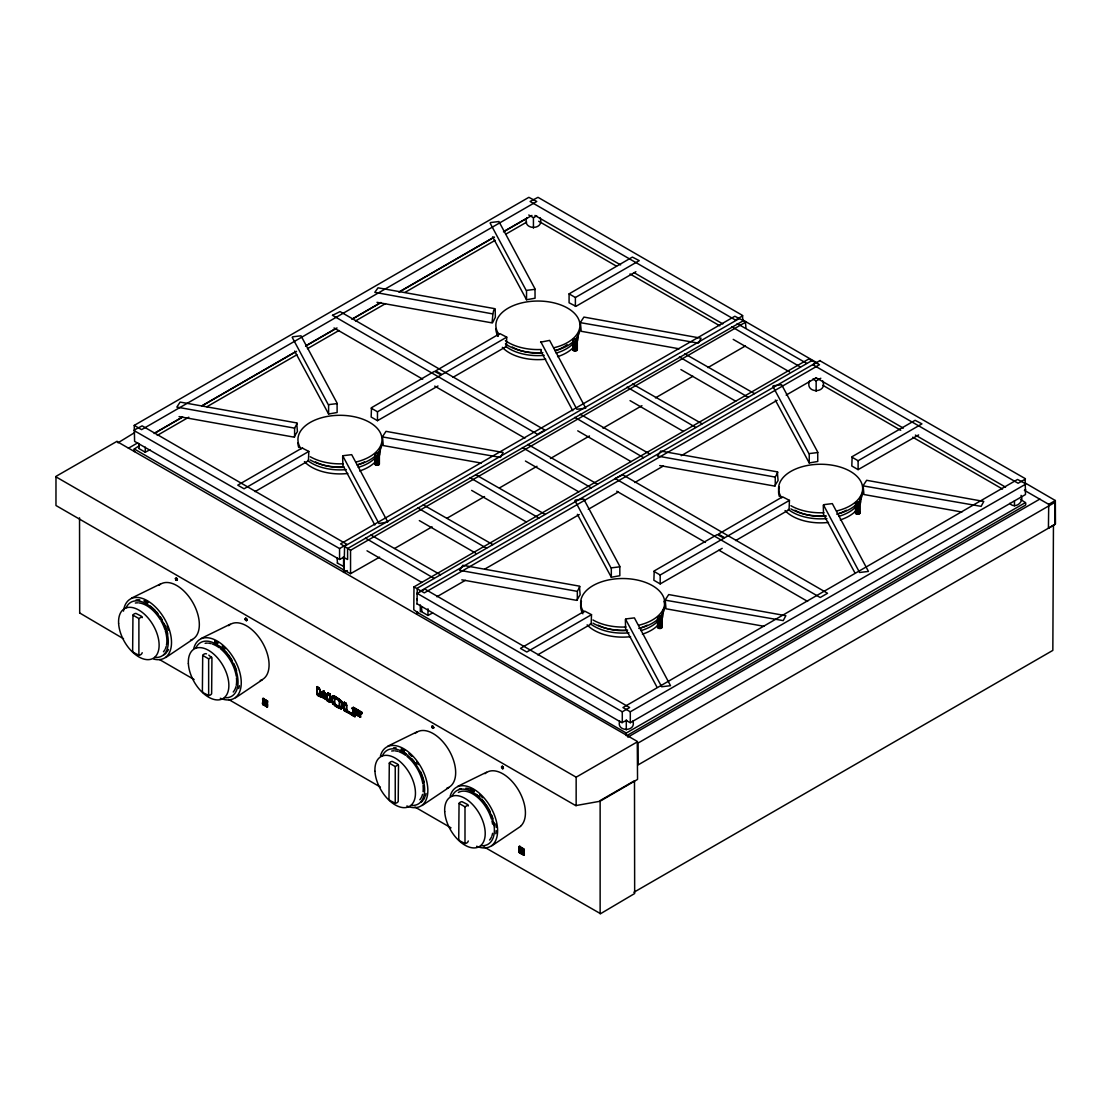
<?xml version="1.0" encoding="UTF-8"?>
<svg xmlns="http://www.w3.org/2000/svg" width="1111" height="1111" viewBox="0 0 1111 1111"><rect width="100%" height="100%" fill="white"/><g stroke="black" fill="none" stroke-linecap="round" stroke-linejoin="round"><path stroke-width="1.5" d="M117.099 441.581L637.27 741.398L637.547 779.408L599.982 801.267L575.706 805.6L55.967 505.519L55.981 476.369L117.099 441.261M264.571 701.916C262.14 702.596 261.877 695.542 264.751 699.444C265.626 706.568 259.599 695.069 264.696 699.513M302.484 448.191L308.802 451.427L308.441 460.773L255.016 491.617M317.066 686.723L318.954 687.973L317.066 686.723L317.066 694.667L321.107 697M317.329 686.57L317.329 694.514L321.371 696.847M324.745 695.361C325.94 697.458 325.842 691.584 323.134 692.556L321.926 691.861L321.926 694.194L324.343 695.597M323.537 691.389C324.94 692.528 323.315 689.57 323.134 692.556M325.148 696.069L325.148 693.722M330.273 701.513L330.273 694.042L330.009 701.666L317.066 694.194L329.87 701.749M341.994 708.276L332.286 702.68L332.286 696.139L341.994 701.749L341.994 708.276L340.924 708.901L332.842 703.763L341.188 708.276M134.237 425.388L141.597 429.638L536.78 201.48L528.864 197.327L134.237 425.388L134.598 441.373L339.563 559.486L339.563 548.57L134.042 430.554M332.689 703.374L341.591 708.512L341.994 701.749M344.16 709.832L344.16 702.36L346.035 703.152L344.16 702.36M344.16 709.36L351.84 713.804L351.84 714.734L343.743 710.068L344.41 702.208M344.591 570.471L350.548 573.679L350.548 550.278L340.577 543.876L734.857 316.246L745.384 321.69L745.939 327.801M360.728 714.262C359.284 710.609 340.869 702.458 360.992 714.109L352.645 709.596L360.728 714.262L361.797 713.651L361.797 712.248L353.312 707.346L352.645 715.206L355.076 716.595L355.076 714.734C359.464 715.762 347.146 710.901 355.728 714.817M361.797 712.248L361.533 713.804L352.645 708.665L361.797 713.651M377.476 411.778L377.476 420.68L371.157 417.042L371.505 407.695L434.457 371.352L441.331 374.921L377.476 411.778L371.157 408.14M520.823 853.554L519.24 852.429L519.323 849.943M522.114 851.554L522.031 854.178L523.878 855.012M575.387 306.414L575.387 297.512L569.082 293.873L569.082 302.775L575.942 306.33L635.909 271.709M600.134 913.77L600.134 800.587L634.492 780.755L634.659 893.522L600.565 913.7L484.035 846.915M1025.689 484.16L630.298 711.79L630.298 722.705L625.882 720.386M1055.117 502.269L638.061 743.051L638.061 764.923L1054.797 524.531L1054.797 501.88M660.184 575.012L660.184 583.914L653.879 580.261L654.226 570.929L717.178 534.585L724.039 538.141L660.184 575.012L653.879 571.36M809.169 359.159L819.501 364.714L424.319 592.871L413.986 586.9L809.169 358.756M820.154 360.867L1025.134 478.563L1025.481 494.548L630.298 722.705M858.109 460.732L858.109 469.634L851.804 465.995L852.151 456.663L915.103 420.305L921.963 423.874L858.109 460.732L851.804 457.093M1025.078 482.924L1055.339 500.533L1048.728 504.338L1048.423 528.031M576.151 805.669L576.151 777.186L55.703 476.702M145.805 601.009C144.555 601.62 147.388 602.148 144.833 601.134M401.377 749.147C403.015 747.564 402.724 752.675 401.168 749.133M175.344 578.762L175.899 578.012L176.871 578.914M177.427 579.636L176.871 580.386L175.705 579.039M433.776 727.636L432.582 728.316M502.45 766.271L501.505 767.465L502.977 768.534M297.262 423.222L294.609 428.138L176.83 407.098L180.121 402.085L296.679 422.916L297.429 431.54L293.957 437.123L179.079 416.597M382.698 436.359L386.003 431.346L503.13 452.483L500.492 457.399L382.517 436.929L383.267 445.567L481.257 463.065M580.622 322.079L583.914 317.079L701.055 338.202L698.416 343.132L580.442 322.662L581.192 331.286L679.182 348.798M579.97 586.441L577.331 591.358L459.537 570.318L462.829 565.305L579.4 586.136L580.15 594.76L576.678 600.357L461.801 579.831M665.42 599.579L668.711 594.566L785.852 615.702L783.213 620.618L665.239 600.162L665.989 608.786L763.979 626.285M777.894 472.175L775.256 477.091L657.462 456.052L660.753 451.038L777.325 471.869L778.075 480.494L774.603 486.076L659.726 465.551M863.344 485.313L866.636 480.299L983.777 501.436L981.138 506.352L863.164 485.882L863.914 494.52L961.89 512.018M328.606 405.112L328.606 414.014L337.133 412.5L337.077 403.099L300.998 335.8L292.721 336.8L292.207 337.369L328.273 404.668L337.133 403.599M526.531 290.846L526.531 299.748L535.058 298.22L535.002 288.832L498.922 221.533L490.645 222.533L490.118 223.103L526.197 290.402L535.058 289.332M611.314 568.346L611.314 577.248L619.841 575.72L619.799 566.318L583.719 499.02L575.429 500.033L574.915 500.603L610.994 567.902L619.841 566.818M809.239 454.08L809.239 462.968L817.765 461.454L817.71 452.052L781.644 384.753L773.353 385.767L772.839 386.322L808.919 453.621L817.765 452.552M492.534 313.871L374.796 292.332L378.046 287.818L494.603 308.636C492.34 311.552 492.812 319.718 491.881 322.857L377.004 302.331M294.609 437.04L294.609 428.138M577.331 600.259L577.331 591.358M775.256 485.993L775.256 477.091M177.066 580.164L176.982 579.137M245.642 620.313C248.531 622.021 245.364 616.133 245.156 619.48M247.17 620.091L246.323 620.66M502.505 768.673L503.505 768.09M342.827 455.982L378.948 523.531L387.753 521.962L351.687 454.663L343.396 455.663L342.646 456.44L342.882 465.37L374.851 525.017M540.571 342.174L549.612 340.397L585.733 408.195L576.873 409.265L540.751 341.702M625.549 619.202L661.67 686.765L670.53 685.681L634.395 617.883L626.118 618.896L625.368 619.674L625.59 628.59L656.754 686.723M823.473 504.936L859.595 572.484L868.441 571.415L832.32 503.616L824.043 504.63L823.293 505.394L823.515 514.324L854.678 572.443M142.194 617.66L141.333 616.161L135.931 613.411A5.333 4.361 60 0 0 132.959 615.133L132.64 650.99L133.501 652.476L138.889 655.226A5.333 4.361 60 0 0 141.875 653.504L142.194 652.699M206.549 653.823L205.688 653.685A5.333 4.361 60 0 0 202.702 655.407L202.383 691.25L203.257 692.75L208.646 695.5A5.333 4.361 60 0 0 211.632 693.778L211.937 657.934L208.812 655.129M265.515 700.083L267.501 700.972L267.362 703.555L265.515 702.416L265.598 699.93L265.682 702.416L267.445 703.541L267.487 701.124M265.515 703.707L267.501 704.596L267.362 707.179L265.515 706.04L265.598 703.555L265.682 706.04L267.445 707.165L267.487 704.749M526.864 217.645C521.517 230.63 545.348 230.63 540.002 217.645M452.941 377.351L506.366 346.493L506.727 337.161L499.853 333.606L435.679 370.893L441.997 374.532L506.727 337.161M413.986 586.9L413.792 609.786L418.403 613.078M416.75 593.774L424.874 589.08L629.645 707.54L622.285 711.79L416.958 593.246M389.294 763.132L388.975 798.976L389.836 800.475L395.238 803.225A5.333 4.361 60 0 0 398.21 801.503L398.53 765.66L397.669 764.16L392.266 761.41A5.333 4.361 60 0 0 389.294 763.132L395.238 766.562L398.21 764.84M468.286 805.933L467.425 804.433L462.023 801.684A5.333 4.361 60 0 0 459.051 803.406L458.732 839.249L459.593 840.749L464.995 843.499A5.333 4.361 60 0 0 467.967 841.777L468.286 840.958M537.724 654.837L591.163 623.993L591.51 614.661L584.65 611.092L520.476 648.38L526.781 652.032L591.51 614.661M521.059 849.859L519.059 848.804L521.087 849.776M523.698 849.054C518.74 846.638 526.225 848.665 523.823 851.457C518.656 848.401 526.503 854.373 523.698 848.901M523.823 852.748C518.462 849.998 526.864 852.845 523.614 855.164M619.73 721.053C615.827 732.121 636.756 732.121 632.853 721.053M809.586 380.865C804.239 393.85 828.07 393.85 822.709 380.865M735.649 540.571L789.088 509.727L789.435 500.381L782.575 496.825L718.4 534.113L724.705 537.752L789.435 500.381M1009.788 503.339C1014.607 509.532 1024.675 502.158 1021.037 495.367M1025.134 490.354L1025.689 489.395M1048.728 528.086L1055.45 523.975L1055.339 500.533M633.881 892.272L1052.839 650.393L1053.45 525.059M519.24 849.957L519.101 852.512L521.003 853.554L521.059 850.984L519.101 850.012L521.059 850.984M245.6 618.244L245.545 619.535M433.707 727.983C431.665 729.344 431.012 724.483 433.373 726.538M501.505 766.673L503.283 767.312M134.237 430.026L142.152 425.86L346.924 544.321L339.563 548.57M134.75 451.316L134.292 451.58A3.875 3.166 0 0 1 134.292 448.983L139.264 445.789M365.519 538.141L434.248 578.47M569.082 293.873L632.381 257.085L639.256 260.641L575.387 297.512M417.833 507.935L486.562 548.265M470.147 477.73L538.877 518.059M522.462 447.539L591.191 487.854M416.736 614.105A3.875 3.166 0 0 1 417 612.203L417.472 611.619M574.776 417.333L643.505 457.649M627.09 387.128L695.819 427.457M679.404 356.923L748.134 397.252M731.718 326.717L800.462 367.047M521.892 847.999L522.031 850.554M627.84 737.148L1039.896 499.047M1020.481 499.408L1025.439 502.589A3.875 3.166 0 0 1 1025.439 505.199L627.035 735.524L626.285 735.635L626.285 733.038L417 612.203M520.573 826.39L491.895 845.777M165.803 657.518L192.522 639.561M235.56 697.791L262.279 679.835M422.138 805.517L448.858 787.56M492.534 322.773L495.353 317.274L495.173 308.941M134.528 432.679L118.002 442.803M128.404 448.233L137.417 443.025M155.457 432.623L182.496 417M202.035 405.723L295.207 351.937M305.719 345.854L335.772 328.509M352.312 318.968L380.851 302.484M398.891 292.068L493.562 237.407M504.075 231.338L526.614 218.325M154.151 433.54L182.635 417.097M202.119 405.848L296.568 351.326M305.567 346.132L337.036 327.953M352.034 319.301L380.517 302.845M400.002 291.596L494.451 237.074M503.45 231.88L531.933 215.437M528.753 215.006L533.433 217.714L536.71 215.812M157.276 435.387L188.814 417.18M206.84 406.779L296.929 354.756M307.441 348.687L338.98 330.481M355.492 320.954L385.531 303.609M405.057 292.346L495.159 240.323M505.658 234.254L526.683 222.117M138.694 443.331L139.181 448.344M149.943 449.719L145.263 452.219L138.875 448.525M308.802 451.427L244.073 488.798L237.754 485.16L302.484 447.789M437.984 385.989L377.476 420.68M123.515 638.769L79.964 613.133M132.959 615.133L138.889 618.563L141.875 616.841M742.773 315.774L735.413 320.024L530.086 201.48L538.002 197.327L742.412 315.343L742.967 321.232M742.967 320.94L347.59 548.57L347.59 559.486L343.16 557.166M350.548 550.278L745.731 322.121M343.993 557.166L339.563 559.486M337.008 557.833L337.508 562.846M134.292 448.983L343.577 569.804L344.313 569.387M347.312 570.568L343.577 572.415L343.577 569.804M379.587 557.153L350.548 573.679M394.586 548.487L432.054 526.85M447.053 518.198L484.535 496.561M499.519 487.91L537.002 466.273M550.487 458.482L589.469 435.97M602.967 428.179L641.936 405.682M655.434 397.891L692.917 376.254M707.901 367.602L745.384 345.952M202.702 655.407L208.646 658.837L211.632 657.115M815.696 362.922L420.305 591.191M626.701 720.386L621.729 722.622L417.305 603.953M436.859 596.774L465.342 580.331M484.84 569.068L579.275 514.546M588.274 509.352L618.258 492.034M634.756 482.521L663.239 466.078M681.224 455.691L777.172 400.293M786.157 395.099L816.141 377.796M812.863 379.045L816.154 380.934L820.821 378.24M421.416 606.564L421.902 611.578M267.501 700.972L265.543 699.999M264.571 703.069L262.807 701.944L264.571 703.069L264.571 705.568L264.571 702.93M262.807 704.485C267.404 706.429 260.557 704.999 262.779 702.027L262.904 704.582M267.501 704.596L265.543 703.624M432.651 612.953L427.971 615.438L421.597 611.758M317.329 687.973C325.842 693.486 311.969 684.529 319.76 688.903M319.093 688.362L317.066 687.195L319.357 688.209M324.204 691.014L321.926 692.334C333.522 698.541 314.066 688.042 324.745 693.028M317.732 695.208L319.76 696.375M323.94 691.625L323.398 691.014L322.732 692.792L322.593 691.473M320.565 694.514L326.634 698.486L319.899 694.889L319.899 689.764M323.134 691.625L324.606 692.181L323.134 691.167M321.926 694.194L322.732 691.861M321.926 695.125C321.135 693.5 325.315 698.041 325.148 697M327.176 693.958L330.273 695.444L327.176 693.958L327.176 699.097L327.578 693.264L330.273 694.042M324.745 695.833L325.412 695.444L321.926 693.722L325.148 695.597M327.578 694.194L327.842 693.111L330.273 694.514L327.578 693.264M341.73 708.429C336.3 707.707 327.856 701.124 333.092 695.68L341.188 700.819L332.842 696.291M334.05 696.069L339.563 699.416L334.314 695.917M327.176 700.958L329.87 702.208L327.439 700.819M335.258 698.166L332.022 697.236L334.855 698.861L335.522 698.014L334.453 698.625L334.453 703.305L334.717 698.486M332.286 702.208C342.48 708.693 325.69 698.069 335.119 703.374M338.494 700.499L341.994 702.208L332.022 696.291M338.897 701.194L341.994 702.68L339.161 701.041M341.327 701.194L332.425 696.528M334.453 705.638L339.299 708.429M339.299 706.096L339.563 701.277L339.563 705.943L338.494 706.568L339.161 705.707L341.73 707.499M346.174 703.999L346.174 704.929L344.16 702.832L346.438 703.846M346.576 705.166L346.576 710.304L346.576 705.166L344.16 703.763L346.84 705.013M343.743 710.068L344.41 709.221M344.41 710.609L351.687 714.345M347.243 710.387L344.16 708.901L352.09 713.651L352.09 714.581L344.16 710.762M352.645 707.735L361.797 712.72L352.909 707.582C350.979 710.471 357.145 711.72 355.076 711.471L355.076 712.873L355.326 711.318M352.645 715.206L355.326 716.456L355.326 714.581M353.048 715.901L354.923 716.678L353.312 715.748M360.589 715.748L352.645 711.471L360.589 715.748L360.589 717.15L352.645 712.873L360.589 717.15M722.192 548.348L660.184 583.914M918.616 434.943L858.109 469.634M1025.481 479.008L1018.12 483.257L812.808 364.714L820.154 360.464M459.051 803.406L464.995 806.836L467.967 805.114M626.285 733.038L1025.439 502.589M576.151 777.186L637.547 741.745M521.059 847.36C516.712 842.513 523.614 854.053 521.003 847.387M523.795 855.164L523.85 852.595M523.85 855.095L521.948 854.192M131.515 598.135L160.428 583.969M201.272 638.408L230.185 624.243M387.864 746.134L416.764 731.968M457.621 786.407L486.521 772.242M177.177 580.22L176.246 580.317M245.35 618.452L246.295 618.355M739.426 318.482L344.591 546.195L344.035 569.512M737.121 323.593L806.767 363.394M684.807 353.798L754.452 393.6M632.492 384.003L702.138 423.805M812.141 360.464L417.305 588.177L416.958 604.162M580.178 414.209L649.824 454.01M527.864 444.414L597.51 484.215M475.55 474.619L545.195 514.421M423.235 504.825L492.881 544.626M370.921 535.016L440.567 574.831M337.188 563.027L344.063 566.638M541.321 350.534L540.807 351.104L572.776 410.751M176.885 580.275L177.371 579.192M502.283 766.229L502.63 768.423M520.906 853.54L521.003 851.012M432.707 725.997L431.693 726.983M432.748 728.399L433.707 727.191M501.991 766.396L502.825 766.979M246.461 620.507L245.489 620.132M502.339 768.59L503.13 768.534L502.964 767.187M145.694 600.69L145.041 601.245M742.481 319.774L817.64 363.172M1024.37 490.284L1048.728 504.338M534.946 215.437L620.618 264.904M634.145 272.709L722.83 323.912M816.154 377.796L903.34 428.124M915.367 435.068L1005.552 487.132M538.668 221.242L616.508 266.182M629.979 273.959L719.803 325.815M822.876 385.323L900.715 430.276M912.7 437.192L1002.511 489.048M733.204 339.369L789.518 371.879M680.89 369.56L735.732 401.224M630.048 400.627L683.418 431.429M577.734 430.832L631.104 461.634M334.022 327.967L422.694 379.17M434.72 386.114L524.906 438.178M616.73 491.201L705.416 542.404M718.942 550.209L807.628 601.412M525.42 461.037L578.789 491.84M471.633 490.382L526.475 522.045M419.319 520.587L475.633 553.097M367.005 550.792L421.847 582.456M630.298 711.79L622.938 707.54L1017.565 479.466L1025.481 483.632M330.009 694.194L328.245 692.875M361.533 712.401L353.312 707.346M341.591 701.041L332.689 696.375M335.258 698.625L332.022 696.764L333.092 695.68M325.009 692.875L321.926 691.861M323.398 692.417L325.412 693.583M355.728 711.554L352.909 709.915L352.909 715.053M322.176 694.042C326.62 695.875 321.898 695.292 325.412 695.917M322.329 694.889L323.94 695.833M322.176 694.972L325.412 696.847M338.494 706.096L341.73 707.971M343.743 709.596L351.84 714.262M352.09 714.581L344.007 709.443L352.09 714.123L351.437 714.97M332.425 703.527L341.327 708.193M317.468 695.361L319.496 696.528M147.582 603.454L147.582 601.801M159.567 659.587L194.119 679.543M228.672 699.486L380.393 787.074M414.945 807.03L450.997 827.834M809.239 462.968L775.297 400.057M526.531 299.748L492.59 236.824M611.314 577.248L577.373 514.324M328.606 414.014L294.665 351.09M176.705 578.206L175.427 578.65L176.205 580.178M246.323 618.494L247.1 620.021M246.503 618.66L247.031 619.563M176.76 578.387L177.274 579.289M176.024 580.011L175.635 578.595M417.305 599.968L416.75 599.01M432.373 727.691L432.123 726.108L433.484 727.802M245.6 620.091L245.198 619.146M79.686 613.286L79.534 517.809M519.115 848.735L519.24 846.304L519.059 848.804M1014.468 500.742L1014.468 505.824M860.025 503.241L860.025 513.074M859.414 502.63L859.414 513.685M858.372 504.894L858.372 514.032M857.15 504.894L857.15 514.032M856.109 504.547L856.109 513.685M855.498 503.936L855.498 513.074M816.154 380.934L816.154 391.336M662.1 617.508L662.1 627.354M661.489 618.813L661.489 627.951M660.448 619.16L660.448 628.298M659.226 619.16L659.226 628.298M658.184 618.813L658.184 627.951M657.573 618.202L657.573 627.354M626.285 720.109L626.285 729.941M622.285 711.79L622.285 722.705M577.303 340.008L577.303 349.854M576.706 341.313L576.706 350.465M575.651 341.674L575.651 350.812M574.443 341.674L574.443 350.812M573.387 340.924L573.387 350.465M572.776 340.716L572.776 349.854M533.433 217.714L533.433 228.102M474.439 790.504L472.703 789.504L472.911 791.268L472.911 789.838M473.883 790.393L473.883 791.837L473.675 790.074M464.995 806.836L464.995 843.499M427.971 608.772L427.971 615.438M420.305 604.939L420.305 611.828M404.696 750.231L402.946 749.231L403.154 750.994L403.154 749.564M404.14 750.133L404.14 751.564L403.932 749.8M395.238 766.562L395.238 803.225M379.379 454.288L379.379 464.12M378.782 453.677L378.782 464.731M377.726 455.941L377.726 465.078M376.518 455.941L376.518 465.078M375.462 455.593L375.462 464.731M374.865 454.982L374.865 464.12M360.325 715.901L360.325 717.303M343.577 556.889L343.577 566.707M340.924 708.901L341.994 707.818L338.758 706.415M329.87 702.208L329.87 701.277L329.606 702.36M320.162 689.612L320.162 694.75M264.571 699.444L264.571 701.944M218.103 642.505L216.353 641.505L216.562 643.269L216.562 641.839M217.548 642.408L217.548 643.838L217.339 642.075M208.646 658.837L208.646 695.5M148.346 602.245L146.61 601.232L146.819 602.995L146.819 601.565M145.263 447.122L145.263 452.219M138.889 618.563L138.889 655.226M647.116 625.187A36.371 20.998 0 0 1 639.839 628.159M626.965 630.492A36.371 20.998 0 0 1 598.274 625.187M846.332 510.213A36.371 20.998 0 0 1 837.763 513.879M826.306 516.101A36.371 20.998 0 0 1 794.907 510.213M364.408 461.968A36.371 20.998 0 0 1 357.117 464.926M344.257 467.259A36.371 20.998 0 0 1 315.552 461.968M567.11 344.646A36.371 20.998 0 0 1 555.042 350.659M542.182 352.992A36.371 20.998 0 0 1 512.185 346.993M458.371 792.449A28.678 16.554 60 0 1 491.437 819.126M491.909 820.835A28.678 16.554 60 0 1 492.59 824.195M492.59 833.319A28.678 16.554 60 0 1 491.909 835.889M491.437 837.055A28.678 16.554 60 0 1 489.562 840.013M391.697 751.036A28.678 16.554 60 0 1 393.988 750.828M395.197 750.897A28.678 16.554 60 0 1 397.71 751.369M399.002 751.758A28.678 16.554 60 0 1 405.598 755.327M406.918 756.327A28.678 16.554 60 0 1 422.847 783.922M423.055 785.546A28.678 16.554 60 0 1 423.055 791.671M422.541 794.365A28.678 16.554 60 0 1 419.819 799.739M205.104 643.311A28.678 16.554 60 0 1 207.396 643.102M208.604 643.172A28.678 16.554 60 0 1 211.118 643.644M212.409 644.033A28.678 16.554 60 0 1 219.02 647.602M220.325 648.602A28.678 16.554 60 0 1 236.254 676.196M236.462 677.821A28.678 16.554 60 0 1 236.254 685.334M235.949 686.64A28.678 16.554 60 0 1 233.227 692.014M135.348 603.037A28.678 16.554 60 0 1 137.653 602.842M138.861 602.898A28.678 16.554 60 0 1 160.234 619.521M160.956 620.73A28.678 16.554 60 0 1 164.942 629.59M165.345 630.867A28.678 16.554 60 0 1 166.497 645.06M166.206 646.38A28.678 16.554 60 0 1 165.345 648.782M164.803 649.866A28.678 16.554 60 0 1 163.47 651.754M484.993 773.687A31.886 18.415 60 0 1 516.601 787.13A31.886 18.415 60 0 1 520.767 826.042M450.191 796.17A34.094 19.692 60 0 1 476.633 791.046A34.094 19.692 60 0 1 497.603 830.75A34.094 19.692 60 0 1 476.633 846.249M476.23 794.309A29.775 17.193 60 0 1 478.938 796.49M482.382 799.934A29.775 17.193 60 0 1 485.563 803.892M486.299 804.947A29.775 17.193 60 0 1 487.715 807.114M488.368 808.239A29.775 17.193 60 0 1 490.187 811.669M491.715 815.196A29.775 17.193 60 0 1 492.937 818.751M493.826 822.279A29.775 17.193 60 0 1 494.353 825.709M415.236 733.413A31.886 18.415 60 0 1 449.066 750.383A31.886 18.415 60 0 1 446.844 788.171M380.448 755.911A34.094 19.692 60 0 1 406.876 750.772A34.094 19.692 60 0 1 427.846 790.476A34.094 19.692 60 0 1 406.876 805.975M403.737 752.244A29.775 17.193 60 0 1 406.487 754.036M411.792 758.744A29.775 17.193 60 0 1 414.264 761.577M415.042 762.577A29.775 17.193 60 0 1 416.556 764.674M420.43 771.395A29.775 17.193 60 0 1 424.069 782.005M228.644 625.687A31.886 18.415 60 0 1 262.474 642.658A31.886 18.415 60 0 1 260.266 680.446M193.856 648.185A34.094 19.692 60 0 1 220.297 643.047A34.094 19.692 60 0 1 241.254 682.751A34.094 19.692 60 0 1 220.297 698.25M219.895 646.31A29.775 17.193 60 0 1 224.353 650.143M225.2 651.018A29.775 17.193 60 0 1 227.672 653.851M228.463 654.851A29.775 17.193 60 0 1 229.963 656.948M230.685 658.018A29.775 17.193 60 0 1 232.032 660.24M233.852 663.67A29.775 17.193 60 0 1 236.601 670.752M158.901 585.414A31.886 18.415 60 0 1 192.731 602.384A31.886 18.415 60 0 1 190.509 640.172M123.488 611.119A34.094 19.692 60 0 1 147.388 600.718A34.094 19.692 60 0 1 171.302 638.728A34.094 19.692 60 0 1 153.637 659.059M150.138 606.037A29.775 17.193 60 0 1 155.457 610.744M156.29 611.661A29.775 17.193 60 0 1 157.915 613.578M160.206 616.674A29.775 17.193 60 0 1 162.275 619.966M164.095 623.41A29.775 17.193 60 0 1 165.622 626.937M166.067 628.118A29.775 17.193 60 0 1 166.844 630.492M167.178 631.673A29.775 17.193 60 0 1 167.733 634.006M661.406 626.354A2.208 1.278 0 0 1 661.406 628.159A2.208 1.278 0 0 1 658.281 628.159A2.208 1.278 0 0 1 658.281 626.354M859.317 512.088A2.208 1.278 0 0 1 859.317 513.893A2.208 1.278 0 0 1 856.206 513.893A2.208 1.278 0 0 1 856.206 512.088M856.206 502.436A2.208 1.278 0 0 1 859.761 502.797A2.208 1.278 0 0 1 857.956 504.602A2.208 1.278 0 0 1 855.623 503.005M378.684 463.134A2.208 1.278 0 0 1 377.698 465.259A2.208 1.278 0 0 1 374.99 463.704M577.178 349.437A2.208 1.278 0 0 1 574.47 350.993A2.208 1.278 0 0 1 573.484 348.854M583.858 612.092A42.037 24.275 0 0 1 606.606 580.373A42.037 24.275 0 0 1 661.531 593.51A42.037 24.275 0 0 1 638.783 625.229M625.993 626.993A42.037 24.275 0 0 1 592.968 619.966M663.934 601.273A42.037 24.275 0 0 1 659.767 617.452M657.656 619.494A42.037 24.275 0 0 1 638.783 628.437M627.632 630.118A42.037 24.275 0 0 1 592.968 623.174M582.886 613.814A42.037 24.275 0 0 1 581.456 601.273M781.783 497.825A42.037 24.275 0 0 1 804.531 466.106A42.037 24.275 0 0 1 859.456 479.244A42.037 24.275 0 0 1 836.708 510.949M823.918 512.726A42.037 24.275 0 0 1 790.893 505.699M862.664 491.742A42.037 24.275 0 0 1 856.678 504.227M855.567 505.227A42.037 24.275 0 0 1 836.708 514.171M825.556 515.851A42.037 24.275 0 0 1 790.893 508.907M779.38 496.478A42.037 24.275 0 0 1 779.38 487.007M301.137 448.872A42.037 24.275 0 0 1 323.884 417.153A42.037 24.275 0 0 1 378.823 430.29A42.037 24.275 0 0 1 356.062 461.995M343.271 463.773A42.037 24.275 0 0 1 310.247 456.746M382.017 442.789A42.037 24.275 0 0 1 377.06 454.232M374.935 456.274A42.037 24.275 0 0 1 357.575 464.829M343.271 466.981A42.037 24.275 0 0 1 310.247 459.954M298.748 447.525A42.037 24.275 0 0 1 297.942 442.789M499.061 334.592A42.037 24.275 0 0 1 521.809 302.886A42.037 24.275 0 0 1 576.748 316.024A42.037 24.275 0 0 1 553.986 347.729M541.196 349.507A42.037 24.275 0 0 1 505.408 340.702M579.859 330.106A42.037 24.275 0 0 1 574.984 339.966M572.859 342.007A42.037 24.275 0 0 1 555.5 350.562M542.848 352.618A42.037 24.275 0 0 1 505.408 343.91M498.089 336.327A42.037 24.275 0 0 1 495.867 328.523M663.003 613.869A40.315 23.275 0 0 1 662.239 618.41M658.254 624.84A40.315 23.275 0 0 1 642.394 634.173M630.562 636.686A40.315 23.275 0 0 1 587.136 624.84M663.003 609.842A40.315 23.275 0 0 1 660.864 617.327M658.254 620.827A40.315 23.275 0 0 1 640.991 630.59M629.007 632.839A40.315 23.275 0 0 1 590.316 623.715M860.581 496.561A40.315 23.275 0 0 1 860.15 504.13M856.164 510.56A40.315 23.275 0 0 1 840.319 519.906M828.487 522.42A40.315 23.275 0 0 1 785.06 510.56M860.928 495.575A40.315 23.275 0 0 1 858.789 503.061M856.164 506.547A40.315 23.275 0 0 1 838.916 516.323M826.931 518.573A40.315 23.275 0 0 1 788.241 509.435M379.948 447.594A40.315 23.275 0 0 1 378.157 458.121M375.532 461.607A40.315 23.275 0 0 1 359.672 470.953M347.84 473.467A40.315 23.275 0 0 1 304.428 461.607M380.212 448.15A40.315 23.275 0 0 1 378.157 454.107M375.532 457.593A40.315 23.275 0 0 1 358.284 467.356M346.285 469.606A40.315 23.275 0 0 1 307.594 460.482M578.22 336.369A40.315 23.275 0 0 1 577.442 340.91M574.345 346.313A40.315 23.275 0 0 1 557.597 356.673M545.765 359.2A40.315 23.275 0 0 1 502.353 347.34M497.589 336.369A40.315 23.275 0 0 1 497.936 333.328M578.123 333.869A40.315 23.275 0 0 1 576.081 339.841M574.345 342.299A40.315 23.275 0 0 1 556.208 353.09M544.209 355.339A40.315 23.275 0 0 1 505.519 346.215M458.774 789.518A31.011 17.901 60 0 1 460.926 788.574M465.884 788.13A31.011 17.901 60 0 1 474.272 791.046M479.605 794.879A31.011 17.901 60 0 1 482.674 797.823M495.784 823.848A31.011 17.901 60 0 1 496.159 827.348M496.159 830.653A31.011 17.901 60 0 1 495.784 833.736M452.177 796.045A31.011 17.901 60 0 1 487.951 808.475A31.011 17.901 60 0 1 480.827 845.679M393.558 747.842A31.011 17.901 60 0 1 396.127 747.856M408.806 753.73A31.011 17.901 60 0 1 411.917 756.522M416.708 762.077A31.011 17.901 60 0 1 418.444 764.562M426.041 793.462A31.011 17.901 60 0 1 425.291 796.226M424.791 797.49A31.011 17.901 60 0 1 423.513 799.726M422.763 800.698A31.011 17.901 60 0 1 421.013 802.323M382.42 755.772A31.011 17.901 60 0 1 418.194 768.201A31.011 17.901 60 0 1 411.084 805.406M222.214 646.005A31.011 17.901 60 0 1 225.325 648.796M239.448 685.737A31.011 17.901 60 0 1 238.698 688.501M195.842 648.046A31.011 17.901 60 0 1 231.602 660.476A31.011 17.901 60 0 1 224.491 697.68M136 600.009A31.011 17.901 60 0 1 139.792 599.857M143.902 600.801A31.011 17.901 60 0 1 146.749 602.009M166.997 625.937A31.011 17.901 60 0 1 168.441 630.104M168.441 649.491A31.011 17.901 60 0 1 167.178 651.726M166.414 652.699A31.011 17.901 60 0 1 163.692 654.962M126.085 607.773A31.011 17.901 60 0 1 161.859 620.216A31.011 17.901 60 0 1 154.735 657.406M214.784 641.339L215.784 642.38L214.798 641.255M216.103 642.186C213.937 643.783 214.909 638.533 216.103 642.186M471.133 789.324L472.119 790.379L471.147 789.254M472.453 790.185C470.758 792.143 470.856 786.421 472.453 790.185M332.508 315.316L537.488 434.304L544.848 430.054L340.077 311.594L332.508 315.316M615.23 478.535L820.21 597.524L827.556 593.274L622.799 474.814L615.23 478.535M317.329 693.111L330.273 700.583L317.329 693.111M444.706 811.613A28.678 16.554 60 0 0 476.202 847.735A28.678 16.554 60 0 0 473.911 805.947A28.678 16.554 60 0 0 444.706 811.613M374.962 771.34A28.678 16.554 60 0 0 406.459 807.461A28.678 16.554 60 0 0 404.154 765.673A28.678 16.554 60 0 0 374.962 771.34M188.37 663.614A28.678 16.554 60 0 0 219.867 699.736A28.678 16.554 60 0 0 217.562 657.948A28.678 16.554 60 0 0 188.37 663.614M118.613 623.34A28.678 16.554 60 0 0 150.11 659.462A28.678 16.554 60 0 0 147.819 617.674A28.678 16.554 60 0 0 118.613 623.34M658.281 618.508A2.208 1.278 0 0 0 661.975 617.924A2.208 1.278 0 0 0 659.267 616.369A2.208 1.278 0 0 0 658.281 618.508M375.56 455.274A2.208 1.278 0 0 0 379.254 454.705A2.208 1.278 0 0 0 376.546 453.149A2.208 1.278 0 0 0 375.56 455.274M573.484 341.008A2.208 1.278 0 0 0 577.178 340.438A2.208 1.278 0 0 0 574.47 338.869A2.208 1.278 0 0 0 573.484 341.008"/></g></svg>
